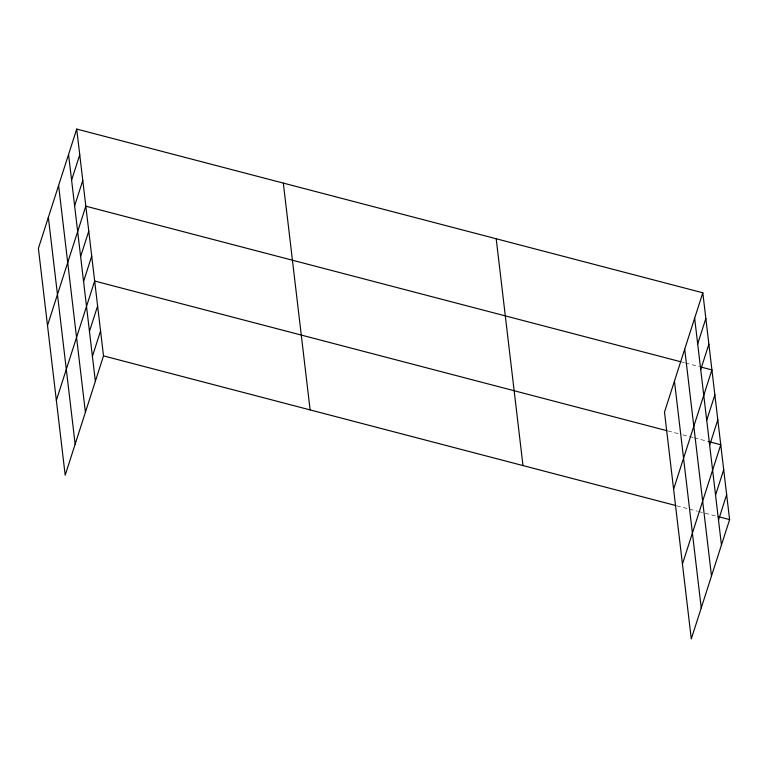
<?xml version="1.0" encoding="UTF-8"?>
<svg xmlns="http://www.w3.org/2000/svg" width="768" height="768" viewBox="0 0 768 768"><rect width="100%" height="100%" fill="white"/><g stroke="black" fill="none" stroke-linecap="round" stroke-linejoin="round"><path stroke-width="0.58" stroke-dasharray="3.84 2.88" d="M682.07 362.102L684.365 362.707M685.517 363.005L699.283 366.605M667.958 430.954L678.288 433.651M682.877 434.851L693.206 437.558M694.358 437.856L706.982 441.158M676.8 505.805L688.282 508.8M689.424 509.107L697.459 511.2M698.611 511.507L715.824 516.01"/><path stroke-width="1.15" d="M76.714 129.072L38.4 248.39L65.194 475.21L103.507 355.882L76.714 129.072L702.806 292.79L729.6 519.61L691.286 638.928L664.493 412.118L702.806 292.79M71.597 180.163L79.747 154.771M74.63 205.872L82.781 180.48M47.51 325.507L85.824 206.189L680.918 361.805M80.621 256.531L88.771 231.139M83.568 281.472L91.718 256.08M56.352 400.358L94.666 281.03L666.806 430.656M89.462 331.373L97.613 305.981M92.41 356.323L100.56 330.931M697.69 343.891L705.84 318.499M700.723 369.6L708.874 344.208M673.603 489.235L711.917 369.907L700.435 366.912M706.714 420.25L714.864 394.858M709.661 445.2L717.811 419.808M682.445 564.086L720.758 444.758L708.134 441.456M715.555 495.101L723.706 469.709M718.502 520.051L726.653 494.659M103.507 355.882L675.648 505.498M718.118 516.605L729.6 519.61M694.646 318.182L721.45 545.002M684.701 349.181L711.494 576M674.448 381.12L701.242 607.939M496.195 238.762L522.989 465.581M283.325 183.101L310.118 409.91M68.554 154.464L95.357 381.274M58.608 185.453L85.402 412.272M48.355 217.392L75.149 444.211"/></g></svg>
